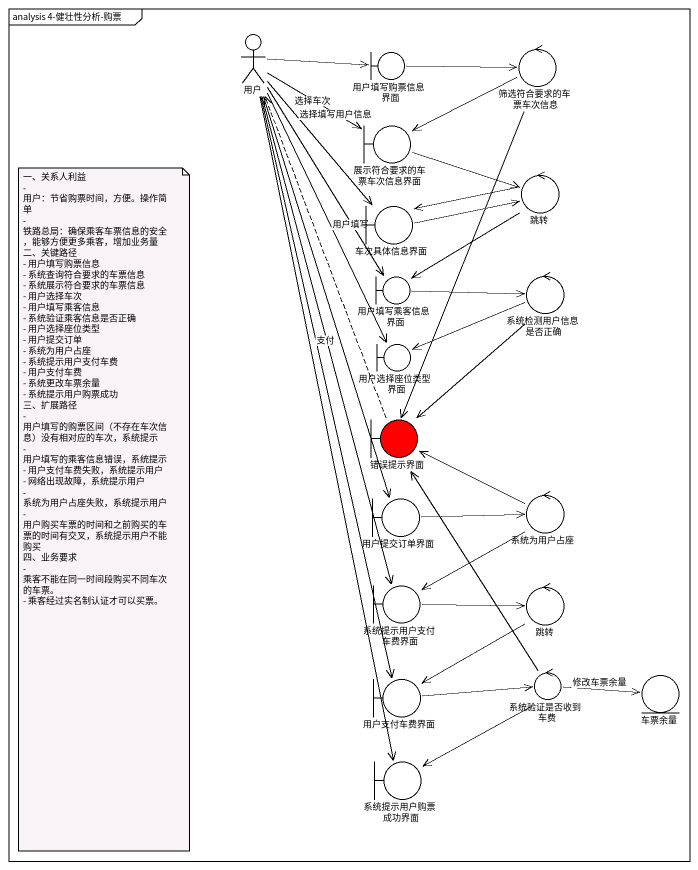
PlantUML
@startuml
mainframe analysis 4-健壮性分析-购票
actor 用户
boundary 用户填写购票信息界面
control 筛选符合要求的车票车次信息
boundary 展示符合要求的车票车次信息界面
control 跳转
boundary 车次具体信息界面
boundary 用户填写乘客信息界面
control 系统检测用户信息是否正确
boundary 用户选择座位类型界面
boundary 错误提示界面 #FF0000
boundary 用户提交订单界面
control 系统为用户占座
boundary 系统提示用户支付车费界面
control "跳转" as 跳转_2
boundary 用户支付车费界面
control 系统验证是否收到车费
entity 车票余量
boundary 系统提示用户购票成功界面
用户 -right-> 用户填写购票信息界面
用户 -right-> 展示符合要求的车票车次信息界面 : 选择车次
用户 --> 车次具体信息界面 : 选择填写用户信息
用户 --> 用户填写乘客信息界面 : 用户填写
用户 --> 用户选择座位类型界面
用户 --> 用户提交订单界面
用户 --> 用户提交订单界面
用户 --> 系统提示用户支付车费界面 : 支付
用户 --> 用户支付车费界面
用户 --> 系统提示用户购票成功界面
用户填写购票信息界面 -right-> 筛选符合要求的车票车次信息
筛选符合要求的车票车次信息 -left-> 展示符合要求的车票车次信息界面
筛选符合要求的车票车次信息 --> 错误提示界面
展示符合要求的车票车次信息界面 -right-> 跳转
跳转 -left-> 车次具体信息界面
跳转 --> 用户填写乘客信息界面
车次具体信息界面 -right-> 跳转
用户填写乘客信息界面 -right-> 系统检测用户信息是否正确
系统检测用户信息是否正确 -left-> 用户选择座位类型界面
系统检测用户信息是否正确 --> 错误提示界面
错误提示界面 .up.> 用户
用户提交订单界面 -right-> 系统为用户占座
系统为用户占座 -left-> 错误提示界面
系统为用户占座 --> 系统提示用户支付车费界面
系统提示用户支付车费界面 -right-> 跳转_2
跳转_2 --> 用户支付车费界面
用户支付车费界面 -right-> 系统验证是否收到车费
系统验证是否收到车费 -up-> 错误提示界面
系统验证是否收到车费 -right-> 车票余量 : 修改车票余量
系统验证是否收到车费 --> 系统提示用户购票成功界面
note as N1
  一、关系人利益
  - 用户：节省购票时间，方便。操作简单
  - 铁路总局：确保乘客车票信息的安全，能够方便更多乘客，增加业务量
  二、关键路径
  - 用户填写购票信息
  - 系统查询符合要求的车票信息
  - 系统展示符合要求的车票信息
  - 用户选择车次
  - 用户填写乘客信息
  - 系统验证乘客信息是否正确
  - 用户选择座位类型
  - 用户提交订单
  - 系统为用户占座
  - 系统提示用户支付车费
  - 用户支付车费
  - 系统更改车票余量
  - 系统提示用户购票成功
  三、扩展路径
  - 用户填写的购票区间（不存在车次信息）没有相对应的车次，系统提示
  - 用户填写的乘客信息错误，系统提示
  - 用户支付车费失败，系统提示用户
  - 网络出现故障，系统提示用户
  - 系统为用户占座失败，系统提示用户
  - 用户购买车票的时间和之前购买的车票的时间有交叉，系统提示用户不能购买
  四、业务要求
  - 乘客不能在同一时间段购买不同车次的车票。
  - 乘客经过实名制认证才可以买票。
end note
@enduml
